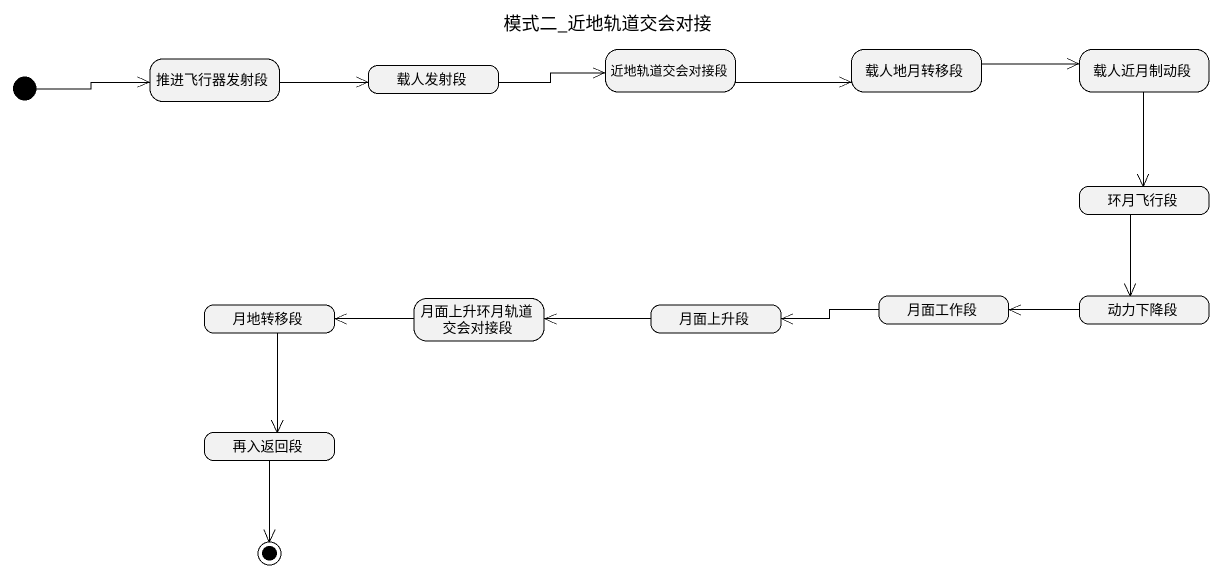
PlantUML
@startuml
title 模式二_近地轨道交会对接
hide empty description
state 推进飞行器发射段
state 载人发射段
state 近地轨道交会对接段
state 载人地月转移段
state 载人近月制动段
state 环月飞行段
state 月地转移段
state 月面上升环月轨道交会对接段
state 月面上升段
state 月面工作段
state 动力下降段
state 再入返回段
[*] -right-> 推进飞行器发射段
推进飞行器发射段 -right-> 载人发射段
载人发射段 -right-> 近地轨道交会对接段
近地轨道交会对接段 -right-> 载人地月转移段
载人地月转移段 -right-> 载人近月制动段
载人近月制动段 --> 环月飞行段
环月飞行段 --> 动力下降段
月地转移段 --> 再入返回段
月面上升环月轨道交会对接段 -left-> 月地转移段
月面上升段 -left-> 月面上升环月轨道交会对接段
月面工作段 -left-> 月面上升段
动力下降段 -left-> 月面工作段
再入返回段 --> [*]
@enduml
